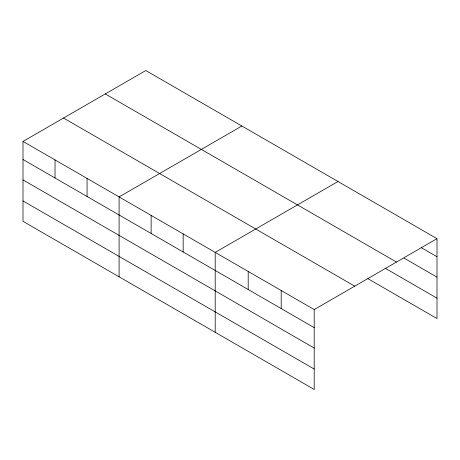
<?xml version="1.0" encoding="UTF-8"?>
<svg xmlns="http://www.w3.org/2000/svg" width="460" height="460" viewBox="0 0 460 460"><rect width="100%" height="100%" fill="white"/><g stroke="black" fill="none" stroke-linecap="round" stroke-linejoin="round"><path stroke-width="0.69" d="M23 141.433L314.209 309.563L314.209 389.459L23 221.335L23 141.433L145.791 70.541L437 238.665L437 318.567L367.937 278.691M241.891 126.023L119.1 196.914L119.1 276.816M337.991 181.505L215.199 252.396L215.199 332.298M314.209 309.563L437 238.665M421.107 247.566L437 256.743M403.995 258.089L437 277.144M105.271 93.932L396.48 262.062M385.049 268.168L437 298.166M63.52 118.036L354.729 286.166M23 159.505L314.209 327.635M23 179.906L314.209 348.036M23 200.928L314.209 369.058M281.204 290.507L281.204 308.579M248.199 271.452L248.199 289.524M183.166 233.904L183.166 251.976M151.133 215.406L151.133 233.484M87.066 178.422L87.066 196.495M55.033 159.925L55.033 177.997"/></g></svg>
